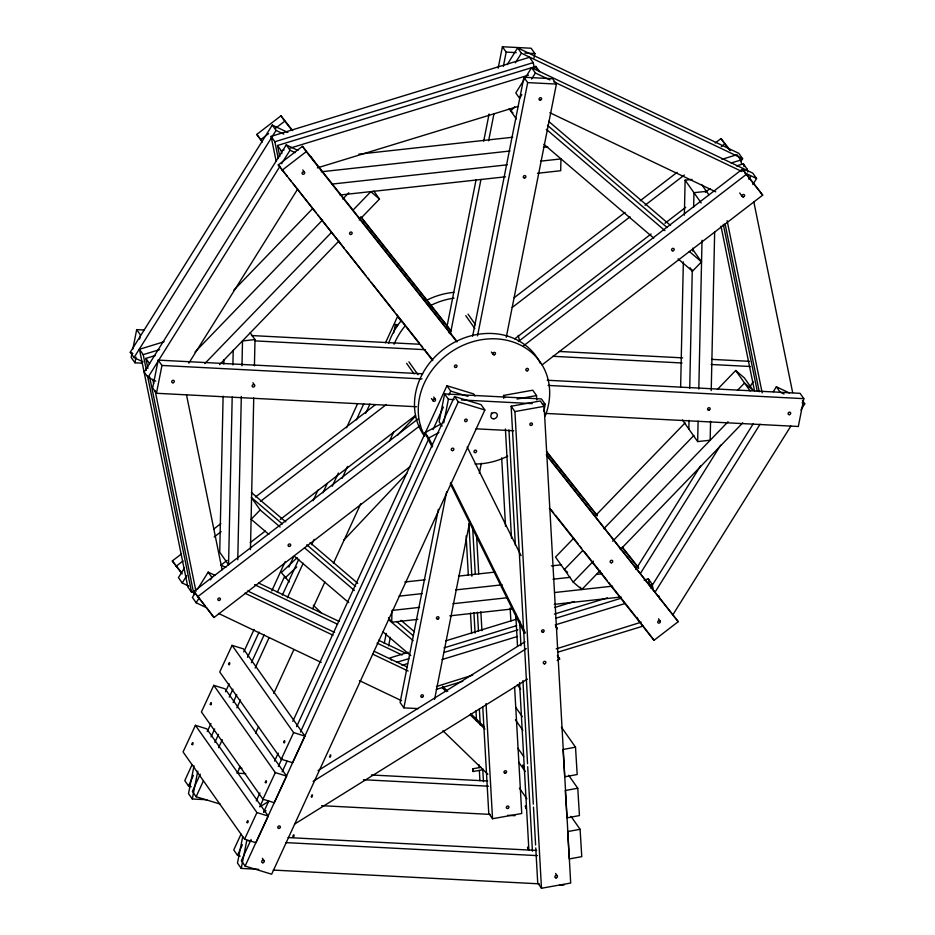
<?xml version="1.0" encoding="UTF-8"?>
<svg xmlns="http://www.w3.org/2000/svg" width="935" height="935" viewBox="0 0 935 935"><rect width="100%" height="100%" fill="white"/><g stroke="black" fill="none" stroke-linecap="round" stroke-linejoin="round"><path stroke-width="1.4" d="M223.114 396.136L219.737 552.246L228.561 564.775L232.196 396.989M223.804 364.042L223.897 359.671M232.897 364.895L233.212 350.309M237.77 559.796L241.312 396.382M241.978 365.749L242.516 340.948L254.998 339.569L254.425 365.83M250.451 549.663L253.736 397.936M417.851 619.367L391.718 622.242L391.975 610.426L419.558 607.388M680.633 387.347L683.345 261.882M684.362 215.19L685.121 180.174L692.052 179.415M688.838 429.06L689.025 420.306M689.714 388.2L692.274 270.028M692.683 251.059L692.753 248.149M693.641 207.29L693.957 192.703L706.439 191.336M710.565 421.241L710.156 440.21L697.662 441.577L698.106 421.159M698.807 389.053L702.021 240.248M711.231 390.608L714.667 231.576M329.459 756.66C330.125 759.36 331.832 753.107 329.915 755.246M311.145 796.562C311.717 799.425 313.541 793.172 311.635 795.171M292.807 836.369C293.286 839.782 295.203 832.536 293.099 835.458M131.999 353.266L131.169 357.439L134.944 362.792L142.202 363.166M132.828 349.094L136.685 329.611L143.943 329.997M134.944 362.792L136.042 357.217M139.619 339.136L140.449 334.964L136.685 329.611M422.632 373.79L158.19 360.115L152.674 387.932L156.449 393.284L416.531 406.737M156.449 393.284L161.954 365.456L158.19 360.115M194.024 765.812L188.508 793.64L192.283 798.981L206.822 799.741M192.283 798.981L197.788 771.153M242.714 836.638L237.478 863.075L241.242 868.416L258.691 869.328M241.242 868.416L246.758 840.6L251.118 840.822M393.705 332.837L395.353 324.48L398.24 324.632M384.262 643.409L386.248 633.392M446.872 327.192L476.055 179.812M483.711 141.185L489.087 114M498.156 68.208L502.399 46.75L531.127 48.234L534.902 53.587L534.049 57.877M388.598 645.898L390.304 637.308M450.366 333.97L480.964 179.438M488.608 140.811L493.996 113.626M503.346 66.408L506.174 52.103L502.399 46.75M543.831 411.248L545.21 404.294L541.447 398.941L444.628 393.939L439.123 421.767L442.138 426.044M443.716 422.936L448.403 399.28L444.628 393.939M438.351 509.353L400.098 702.524L403.873 707.865L418.237 708.613M472.631 336.226L523.916 77.243L552.632 78.727L556.407 84.08L506.256 337.336M403.873 707.865L446.649 491.81M477.54 335.852L527.679 82.596L523.916 77.243M434.576 699.333L469.709 521.917M479.339 473.262L481.326 463.246M547.244 380.241L800.056 393.319L803.831 398.661L798.315 426.489L545.502 413.41M481.046 767.284L472.619 768.839L473.122 771.527M525.914 808.494L525.365 805.83L525.856 808.53M192.061 764.713L184.768 780.631L188.531 785.973L191.196 786.791M207.266 731.544L210.913 723.585M225.51 691.748L229.168 683.789M243.766 651.952L254.098 629.395M271.746 590.932L285.128 561.748M313.108 500.716L317.97 490.104M346.558 427.762L357.509 403.873M385.489 342.853L397.656 316.322L401.419 321.675M188.531 785.973L193.405 775.36M211.041 736.897L214.688 728.938M229.285 697.101L232.932 689.142M247.53 657.293L259.089 632.095M277.344 592.299L284.637 576.381M288.892 567.089L293.765 556.477M322.961 492.803L327.215 483.512M356.41 419.838L363.715 403.92M200.265 774.157L192.365 791.407L196.128 796.749L220.041 804.042M214.863 742.32L218.521 734.361M233.119 702.524L236.765 694.565M251.363 662.728L264.137 634.865M282.382 595.069L298.803 559.247M332.264 486.293L338.341 473.028M365.714 413.328L369.968 404.037M196.128 796.749L203.433 780.83M218.638 747.673L222.285 739.714M236.882 707.865L240.529 699.906M255.138 668.069L269.128 637.565M287.372 597.769L303.185 563.267M311.706 544.696L314.137 539.39M342.117 478.369L347.586 466.436M237.303 773.011L240.342 766.384M255.547 733.215L258.586 726.588M273.791 693.419L293.87 649.638M312.722 608.521L324.889 581.991M333.398 563.419L360.77 503.72M389.357 441.367L393.623 432.087M241.066 834.055L233.75 849.973L237.525 855.315L240.178 856.133M256.284 800.898L259.942 792.938M274.563 761.102L278.221 753.142M292.83 721.317L446.93 385.746L473.496 393.869L475.003 396.008M237.525 855.315L242.399 844.702M260.059 806.239L263.109 799.612M278.326 766.455L281.984 758.495M296.605 726.659L429.387 437.522M433.045 429.562L443.389 407.017M448.87 395.073L450.705 391.099L446.93 385.746M251.094 839.525L241.347 860.738L245.122 866.09L271.676 874.213L484.856 409.986L481.093 404.645L454.527 396.522L300.427 732.093M263.892 811.673L268.754 801.061M282.16 771.878L287.033 761.265M245.122 866.09L458.302 401.875L454.527 396.522M232.09 645.349L219.737 671.973L281.271 759.22L292.585 762.738L304.939 736.114L243.404 648.867L232.09 645.349L293.625 732.596L304.939 736.114M213.776 685.343L201.422 711.956L262.945 799.203L274.271 802.721L286.624 776.108L225.09 688.861L213.776 685.343L275.299 772.59L286.624 776.108M195.415 725.326L183.061 751.95L244.584 839.198L255.91 842.715L268.263 816.091L206.728 728.844L195.415 725.326L256.938 812.573L268.263 816.091M281.271 759.22L293.625 732.596M262.945 799.203L275.299 772.59M244.584 839.198L256.938 812.573M143.09 361.915L134.021 357.591L130.257 352.25L272.295 125.068L287.84 132.478M134.021 357.591L276.07 130.421L272.295 125.068M297.926 150.43L286.262 144.878L144.224 372.048L147.987 377.389L155.759 381.094M147.987 377.389L279.997 166.266M281.54 163.8L290.037 150.219L286.262 144.878M188.812 363.201L297.657 189.115M184.44 567.989L178.421 577.608L182.196 582.961L188.776 586.105M182.196 582.961L186.708 575.738M507.109 64.714L517.651 47.86L738.837 153.34L742.612 158.693L741.104 161.101M515.395 62.844L521.414 53.213L517.651 47.86M195.403 592.603L192.388 597.418L196.163 602.759L206.693 607.785L213.998 617.521L410.383 466.413M197.659 588.992L208.189 572.138L214.781 575.282M196.163 602.759L199.167 597.944M210.457 579.899L211.965 577.491L208.189 572.138M752.815 184.511L756.579 178.492L752.804 173.139L531.606 67.671L515.804 92.939L519.579 98.292L521.835 94.68M531.618 79.031L535.381 73.012L531.606 67.671M749.04 179.158L750.548 176.75M635.8 569.462L700.642 465.747M750.045 386.728L753.142 381.796M640.335 573.564L720.628 445.165M650.538 588.021L753.213 423.812M773.28 391.718L776.366 386.774L789.315 392.957M655.073 592.135L760.062 424.221M672.732 614.985L790.846 426.079M800.886 410.033L804.743 403.862L802.487 400.647M397.574 435.149L415.608 416.063M343.729 540.231L406.83 473.426M233.727 290.294L312.676 208.54M194.983 352.074L322.517 220.017M342.771 199.061L348.837 192.774M204.835 363.551L331.352 232.546M352.612 210.539L370.833 191.675L379.481 199.061L359.227 220.017M219.55 364.638L338.984 240.973M514.729 106.812L510.732 110.961L512.941 112.855M282.382 523.951L251.34 497.443L260.175 509.961L251.164 519.287L268.906 534.446M678.085 258.878L692.496 271.185L701.495 261.858L692.671 249.341M573.739 538.186L555.519 557.05L573.19 582.096L581.839 589.482L600.06 570.619M594.999 516.178L685.086 422.9M717.472 389.369L735.693 370.505L744.342 377.88L753.166 390.409L744.529 383.023L737.435 390.363M582.575 550.703L564.354 569.567L567.603 572.337M603.835 528.696L693.91 435.429M573.19 582.096L593.433 561.14M612.659 541.225L728.049 421.755M620.302 549.651L742.776 422.842M297.19 557.657L281.341 572.571L289.301 581.967M285.117 577.912L296.734 566.984M262.338 142.062L256.763 134.441L280.967 115.811L292.702 130.631M260.538 139.782L268.602 133.576M275.521 128.259L284.743 121.164L280.967 115.811M432.765 360.606L278.268 164.934L302.473 146.316L456.806 341.193M282.043 170.287L306.248 151.657L302.473 146.316M448.508 332.638L450.81 330.861L447.035 325.52L361.296 217.247M514.215 297.692L625.118 212.35M640.136 200.803L677.104 172.356M715.217 143.02L721.002 138.579L730.504 150.582M182.126 573.938L172.309 560.953L181.554 553.847M213.893 528.953L220.824 523.623M255.489 496.952L375.625 404.516M512.216 307.475L630.038 216.815M645.056 205.256L684.338 175.032M721.306 146.596L724.765 143.932L721.002 138.579M176.084 566.306L183.015 560.965M214.197 536.971L221.139 531.641M260.409 501.417L386.33 404.528M514.764 338.867L651.076 233.984M664.937 223.313L685.729 207.313M705.376 192.201L709.992 188.648M221.373 564.81L227.147 560.357M250.253 542.581L265.271 531.033M280.29 519.474L415.444 415.479M518.399 341.52L742.507 169.071L762.691 195.146L542.043 364.919M213.998 617.521L193.814 591.458L417.933 419.009M523.319 345.973L746.282 174.424L742.507 169.071M197.589 596.799L420.54 425.25M549.336 508.091L654.033 640.288L678.237 621.67L546.309 454.48M259.801 806.893L268.474 801.494M318.04 770.627L524.991 641.761M263.565 812.246L266.043 810.703M313.132 781.379L526.288 648.656M294.467 824.156L527.433 679.079M557.178 660.566L559.656 659.023L557.517 655.435M432.122 447.07L424.993 432.671L440.292 424.35M424.993 432.671L428.768 438.024L438.959 432.473M436.446 686.512L472.654 675.128M556.22 648.878L641.176 622.184M276.187 161.428L271.08 136.381L529.467 57.292L533.242 62.633L534.376 68.197M271.08 136.381L274.855 141.734L533.242 62.633M279.775 156.624L277.508 145.486L535.895 66.397L539.659 71.738M277.508 145.486L281.283 150.839L284.076 149.986M289.663 148.268L528.485 75.162M317.386 167.868L518.504 106.309M721.913 159.324L736.979 154.707L740.742 160.06L741.619 164.326M731.158 162.994L740.742 160.06M736.558 165.916L743.395 163.824L747.17 169.165L747.743 172.017M194.34 591.446L191.605 592.287L187.83 586.935L139.444 349.293L164.081 341.742M743.056 170.427L747.17 169.165M139.444 349.293L143.219 354.634L159.64 349.608M147.894 368.355L145.872 358.397L155.455 355.464M408.116 652.361L389.953 657.924L391.461 660.063M445.82 640.826L517.055 619.017M554.759 607.469L574.312 601.486M644.145 580.109L648.341 578.823L652.104 584.176L653.238 589.74M396.522 662.412L409.086 658.567M444.008 647.873L516.634 625.644M554.338 614.108L607.411 597.862M649.311 585.029L652.104 584.176M401.968 665.323L407.555 663.605M443.868 652.49L517.885 629.839M555.6 618.292L621.237 598.201M442.045 659.549L517.464 636.466M555.18 624.919L625.012 603.542M436.259 689.411L462.79 681.288M557.763 652.209L642.964 626.134M575.516 747.182L563.045 749.473L564.717 776.81L577.187 774.531L575.516 747.182L561.386 727.138M482.963 769.727L473.145 771.515L472.678 768.827M577.772 788.24L565.301 790.519L566.972 817.868L579.443 815.577L577.772 788.24L568.62 775.267M580.097 829.298L567.639 831.577L569.298 858.926L581.769 856.647L580.097 829.298L570.958 816.325M503.708 398.345L503.544 395.435L532.751 390.211L536.526 395.563L536.772 399.935M517.055 399.046L536.526 395.563M533.324 804.182L511.153 406.211L540.348 400.986L544.123 406.339L570.689 883.037L541.482 888.25L537.718 882.897L535.767 847.916M511.153 406.211L514.916 411.552L544.123 406.339M482.764 706.977L488.76 813.38L492.535 818.733L521.742 813.497L514.589 686.687M358.923 154.146L512.801 137.223M321.301 171.783L510.019 151.014M543.41 147.344L547.758 146.865M331.586 184.137L507.237 164.817M540.629 161.147L560.942 158.915L560.696 170.731L537.461 173.291M340.048 195.006L505.531 176.797M404.797 582.014L425.121 579.782M458.501 576.112L494.79 572.115M551.405 565.897L561.573 564.775M399.105 596.144L422.339 593.585M455.719 589.915L502.177 584.807M552.982 579.221L570.397 577.304M596.53 574.429L602.339 573.786M452.937 603.718L506.653 597.804M554.56 592.533L612.624 586.151M449.782 615.849L512.205 608.989M554.303 604.361L621.074 597.009M506.174 52.103L516.225 52.617M524.839 53.061L534.902 53.587M527.679 82.596L556.407 84.08M251.468 335.548L420.002 344.267M559.153 351.466L682.655 357.86M711.71 359.367L749.496 361.319M255.232 340.901L425.226 349.69M552.749 356.293L682.071 362.979M711.126 364.486L750.361 366.508M161.954 365.456L422.036 378.909M548.109 385.43L803.831 398.661M448.403 399.28L454.176 399.584M461.399 399.958L532.214 403.616M542.323 404.142L545.21 404.294M476.125 428.826L513.689 430.766M239.079 768.138L241.99 768.289M371.359 774.986L487.661 781.005M237.034 773.187L245.765 773.642M363.505 779.732L488.526 786.195M321.652 805.678L490.279 814.397M507.728 815.297L514.986 815.682M288.05 837.573L536.62 850.441M286.005 842.622L537.485 855.63M273.23 870.076L539.25 883.832M559.597 884.884L563.957 885.118M450.705 391.099L467.967 396.37M458.302 401.875L484.856 409.986M521.414 53.213L742.612 158.693M535.381 73.012L549.862 79.919M553.812 81.801L742.098 171.584M744.728 172.835L756.579 178.492M549.862 112.726L715.754 191.839M276.07 130.421L283.843 134.126M290.037 150.219L295.215 152.685M784.021 393.974L780.141 392.127L776.366 386.774M802.16 402.623L804.743 403.862M130.257 352.25L132.84 353.477M220.555 564.892L225.826 567.405M258.738 583.101L339.054 621.401M378.558 640.241L406.199 653.425M254.612 584.691L337.558 624.241M377.062 643.07L402.073 655.003M247.693 590.978L334.59 632.411M374.082 651.251L407.005 666.947M244.876 593.187L333.094 635.251M372.598 654.091L408.139 671.038M218.545 613.43L321.243 662.412M359.426 680.61L401.559 700.701M548.588 121.293L670.535 225.452M547.454 125.302L667.169 227.556M546.309 129.299L664.914 230.618M689.305 251.445L701.495 261.858M543.948 144.306L653.694 238.051M251.375 492.488L285.748 521.847M310.128 542.674L357.801 583.393M401.033 620.314L414.334 631.674M306.774 544.778L355.545 586.444M396.557 621.471L413.188 635.683M260.175 509.961L280.126 527.013M304.518 547.84L354.4 590.441M388.761 619.8L413.153 640.627M294.396 556.22L348.72 602.619M383.081 631.966L410.792 655.634M442.512 686.313L447.736 691.374M470.726 713.639L484.307 726.799M442.103 687.611L446.287 691.666M470.317 714.948L484.949 729.113M313.33 605.237L321.698 613.337M442.921 730.749L487.848 774.274M724.765 143.932L729.954 150.477M746.282 174.424L762.691 195.146M546.461 451.336L596.997 515.162M622.278 547.068L638.523 567.58M284.743 121.164L291.954 130.281M360.548 216.897L450.81 330.861M546.624 452.131L597.161 515.945M622.429 547.863L638.675 568.375M306.248 151.657L456.97 341.988M546.461 455.275L678.237 621.67M256.763 134.441L261.274 140.133M278.268 164.934L287.29 176.329M289.102 178.608L290.902 180.887M292.713 183.166L316.182 212.806M317.982 215.085L344.162 248.137M345.962 250.416L365.819 275.486M367.619 277.765L369.43 280.044M371.23 282.323L394.699 311.951M396.498 314.23L419.067 342.724M420.879 345.003L422.678 347.282M424.478 349.561L432.601 359.823M550.984 509.575L553.684 512.999M555.495 515.279L578.064 543.761M579.864 546.052L581.663 548.331M584.375 551.743L606.944 580.238M608.743 582.517L634.923 615.569M636.723 617.848L654.033 640.288M172.309 560.953L181.811 572.956M193.814 591.458L205.045 605.635M739.702 192.972L742.168 196.479M701.624 184.499L708.847 194.749M685.121 180.174L701.18 202.953M690.077 267.772L692.496 271.185M735.693 370.505L750.15 390.994M509.119 108.682L516.342 118.932M682.41 419.944L697.662 441.577M468.026 314.137L475.471 324.69M465.759 315.668L474.851 328.571M491.389 352.027L493.049 354.365M373.86 191.091L379.481 199.061M503.544 395.435L505.064 397.574M658.521 618.795L660.168 621.132A1.367 1.192 -35.2 0 1 659.035 623.142A1.367 1.192 -35.2 0 1 657.901 621.424A1.367 1.192 -35.2 0 1 660.168 621.132M636.583 617.158L638.091 619.297M310.876 156.612L314.639 161.954M302.858 169.96L304.506 172.297A1.367 1.192 -35.2 0 1 303.372 174.307A1.367 1.192 -35.2 0 1 302.227 172.589A1.367 1.192 -35.2 0 1 304.506 172.297M395.353 324.48L396.861 326.619M580.226 587.203L581.839 589.482M408.911 361.822L418.003 374.713M433.723 397.001L435.371 399.339A1.367 1.192 -35.2 0 1 434.237 401.349A1.367 1.192 -35.2 0 1 433.092 399.642A1.367 1.192 -35.2 0 1 435.371 399.339M406.632 363.353L414.076 373.906M431.444 398.532L433.104 400.881M555.846 626.789L557.353 628.928L556.056 626.31M557.4 655.809L559.656 659.023M517.312 684.619L520.643 689.34M515.664 707.246L522.314 716.678M250.183 332.743L254.998 339.569M515.419 719.775L522.899 730.387M517.92 748.304L523.74 756.555M252.917 382.731L254.565 385.068A1.367 1.192 -35.2 0 1 253.42 387.078A1.367 1.192 -35.2 0 1 252.286 385.372A1.367 1.192 -35.2 0 1 254.565 385.068M518.574 762.025L525.225 771.457M519.416 788.182L526.896 798.794M388.504 617.684L391.718 622.242M555.577 873.477L557.248 875.838M145.872 358.397L149.647 363.738M262.361 858.318L264.021 860.667M467.208 447L521.04 555.635M428.768 438.024L432.648 445.866M450.81 482.518L525.4 633.03M450.284 483.711L524.219 632.913M748.619 176.283L749.192 179.123M753.832 201.902L792.658 392.583M743.395 163.824L743.979 166.664M727.114 220.66L762.177 392.84M725.081 223.851L759.267 391.765M723.304 224.353L757.198 390.853M720.978 226.13L754.58 391.204M659.093 596.062L659.666 598.844M648.341 578.823L649.474 584.398M535.895 66.397L536.456 69.178M281.283 150.839L281.844 153.62M274.855 141.734L278.256 158.424M186.497 394.792L222.133 569.824M152.826 379.4L153.702 383.666M155.152 390.783L195.999 591.434M149.635 376.899L193.966 594.625M143.219 354.634L146.409 370.295M147.566 375.987L191.605 592.287M514.916 411.552L541.482 888.25M533.488 807.104L535.603 844.995M508.944 429.936L515.36 545.105M519.591 620.91L520.97 645.688M522.922 680.68L527.55 763.766M527.714 766.688L532.424 851.236M505.414 428.966L511.515 538.291M515.734 614.096L517.523 646.167M519.556 682.62L528.894 850.266M501.674 457.846L505.543 526.347M510.148 607.972L510.884 621.097M476.581 535.954L478.72 573.856M480.859 611.747L481.934 630.704M486.036 703.576L492.535 818.733M472.572 526.23L475.284 574.335M477.423 612.238L478.486 631.183M468.902 523.729L471.859 576.194M473.916 612.635L475.074 633.042M479.351 708.835L480.251 724.87M482.717 768.605L483.453 781.718M466.121 535.872L468.341 575.224M470.48 613.126L471.626 633.533M475.985 710.775L476.558 720.978M479.024 764.713L479.188 767.623M479.363 770.545L479.935 780.748M491.833 412.884A3.436 2.969 -35.2 0 1 491.214 413.212M424.829 436.096A68.652 59.384 -35.2 0 1 481.373 339.744A68.652 59.384 -35.2 0 1 545.175 416.052M507.682 456.186A68.652 59.384 -35.2 0 1 475.085 464.017M424.326 435.944A68.652 59.384 -35.2 0 1 449.712 345.027A68.652 59.384 -35.2 0 1 540.465 363.516M388.586 343.461A68.652 59.384 -35.2 0 1 401.092 320.845M426.079 300.544A68.652 59.384 -35.2 0 1 453.907 292.363M518.189 335.455A68.652 59.384 -35.2 0 1 519.381 340.141M394.067 344.232A68.652 59.384 -35.2 0 1 404.855 326.198M429.855 305.897A68.652 59.384 -35.2 0 1 453.978 298.125M522.957 765.239L523.6 767.471L522.957 765.239M527.539 847.344L528.182 849.588L527.55 847.274M191.897 744.342C193.592 746.691 193.253 739.211 191.897 744.342M210.258 704.347C211.836 706.813 211.719 699.24 210.27 704.265M228.572 664.364C230.162 666.795 230.08 659.28 228.584 664.271M246.957 822.403C248.535 824.88 248.418 817.26 246.957 822.321M265.306 782.42C266.966 784.816 266.615 777.394 265.306 782.42M283.632 742.425C285.269 744.833 285.058 737.283 283.632 742.425M544.509 663.85A1.367 1.192 -35.2 0 0 545.724 661.875A1.367 1.192 -35.2 0 0 543.457 662.073A1.367 1.192 -35.2 0 0 544.509 663.85M219.094 600.492A1.367 1.192 -35.2 0 0 220.239 598.482A1.367 1.192 -35.2 0 0 217.96 598.786A1.367 1.192 -35.2 0 0 219.094 600.492M789.397 414.661A1.367 1.192 -35.2 0 0 790.531 412.662A1.367 1.192 -35.2 0 0 788.252 412.954A1.367 1.192 -35.2 0 0 789.397 414.661M422.082 697.288A1.367 1.192 -35.2 0 0 423.228 695.278A1.367 1.192 -35.2 0 0 420.949 695.582A1.367 1.192 -35.2 0 0 422.082 697.288M173.022 382.777A1.367 1.192 -35.2 0 0 174.155 380.767A1.367 1.192 -35.2 0 0 171.876 381.071A1.367 1.192 -35.2 0 0 173.022 382.777M743.313 196.946A1.367 1.192 -35.2 0 0 744.447 194.948A1.367 1.192 -35.2 0 0 742.168 195.24A1.367 1.192 -35.2 0 0 743.313 196.946M540.325 100.15A1.367 1.192 -35.2 0 0 541.458 98.152A1.367 1.192 -35.2 0 0 539.179 98.444A1.367 1.192 -35.2 0 0 540.325 100.15M524.582 178.059A1.367 1.192 -35.2 0 0 525.715 176.049A1.367 1.192 -35.2 0 0 523.436 176.341A1.367 1.192 -35.2 0 0 524.582 178.059M350.835 234.498A1.367 1.192 -35.2 0 0 351.981 232.488A1.367 1.192 -35.2 0 0 349.702 232.78A1.367 1.192 -35.2 0 0 350.835 234.498M289.406 546.437A1.367 1.192 -35.2 0 0 290.54 544.427A1.367 1.192 -35.2 0 0 288.26 544.719A1.367 1.192 -35.2 0 0 289.406 546.437M437.697 619.204A1.367 1.192 -35.2 0 0 438.842 617.205A1.367 1.192 -35.2 0 0 436.563 617.497A1.367 1.192 -35.2 0 0 437.697 619.204M611.443 562.776A1.367 1.192 -35.2 0 0 612.577 560.766A1.367 1.192 -35.2 0 0 610.298 561.058A1.367 1.192 -35.2 0 0 611.443 562.776M708.859 410.184A1.367 1.192 -35.2 0 0 709.992 408.174A1.367 1.192 -35.2 0 0 707.713 408.478A1.367 1.192 -35.2 0 0 708.859 410.184M672.873 250.837A1.367 1.192 -35.2 0 0 674.018 248.827A1.367 1.192 -35.2 0 0 671.739 249.119A1.367 1.192 -35.2 0 0 672.873 250.837M494.183 354.844A1.367 1.192 -35.2 0 0 495.328 352.834A1.367 1.192 -35.2 0 0 493.049 353.126A1.367 1.192 -35.2 0 0 494.183 354.844M455.707 367.478A1.367 1.192 -35.2 0 0 456.841 365.468A1.367 1.192 -35.2 0 0 454.574 365.76A1.367 1.192 -35.2 0 0 455.707 367.478M475.296 452.633A1.367 1.192 -35.2 0 0 476.429 450.623A1.367 1.192 -35.2 0 0 474.15 450.915A1.367 1.192 -35.2 0 0 475.296 452.633M527.13 370.844A1.367 1.192 -35.2 0 0 528.263 368.846A1.367 1.192 -35.2 0 0 525.996 369.138A1.367 1.192 -35.2 0 0 527.13 370.844M556.115 877.918A1.367 1.192 -35.2 0 0 557.318 875.943A1.367 1.192 -35.2 0 0 555.039 876.165A1.367 1.192 -35.2 0 0 556.115 877.918M279.027 828.422A1.367 1.192 -35.2 0 0 280.219 826.435A1.367 1.192 -35.2 0 0 277.952 826.669A1.367 1.192 -35.2 0 0 279.027 828.422M262.899 862.748A1.367 1.192 -35.2 0 0 264.091 860.773A1.367 1.192 -35.2 0 0 261.823 860.995A1.367 1.192 -35.2 0 0 262.899 862.748M493.949 418.81A3.436 2.969 -35.2 0 0 496.952 413.854A3.436 2.969 -35.2 0 0 491.261 414.427A3.436 2.969 -35.2 0 0 493.949 418.81M452.517 450.635A1.367 1.192 -35.2 0 0 453.709 448.66A1.367 1.192 -35.2 0 0 451.441 448.882A1.367 1.192 -35.2 0 0 452.517 450.635M465.852 421.603A1.367 1.192 -35.2 0 0 467.044 419.616A1.367 1.192 -35.2 0 0 464.777 419.838A1.367 1.192 -35.2 0 0 465.852 421.603M531.103 425.46A1.367 1.192 -35.2 0 0 532.307 423.485A1.367 1.192 -35.2 0 0 530.028 423.707A1.367 1.192 -35.2 0 0 531.103 425.46M505.227 773.222A1.367 1.192 -35.2 0 0 506.431 771.235A1.367 1.192 -35.2 0 0 504.152 771.469A1.367 1.192 -35.2 0 0 505.227 773.222M507.576 808.506A1.367 1.192 -35.2 0 0 508.769 806.519A1.367 1.192 -35.2 0 0 506.501 806.753A1.367 1.192 -35.2 0 0 507.576 808.506M542.779 632.27A1.367 1.192 -35.2 0 0 543.995 630.307A1.367 1.192 -35.2 0 0 541.727 630.506A1.367 1.192 -35.2 0 0 542.779 632.27"/></g></svg>
